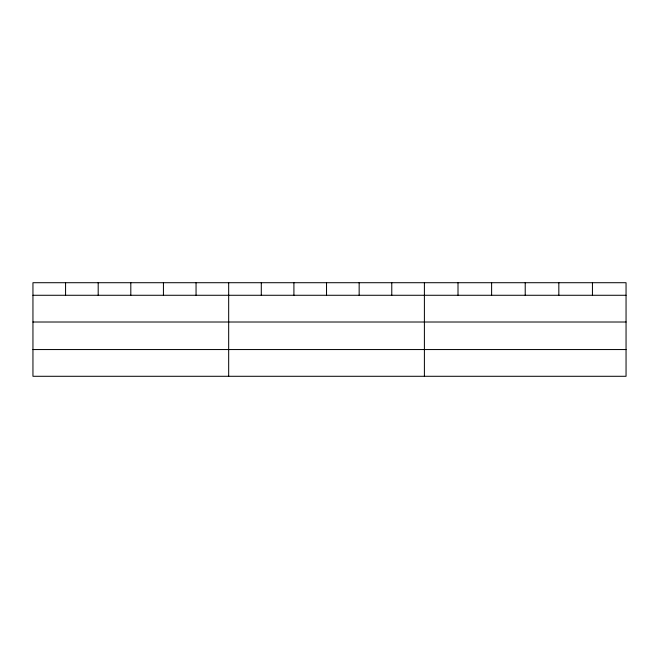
<?xml version="1.0" encoding="UTF-8"?>
<svg xmlns="http://www.w3.org/2000/svg" width="659" height="659" viewBox="0 0 659 659"><rect width="100%" height="100%" fill="white"/><g stroke="black" fill="none" stroke-linecap="round" stroke-linejoin="round"><path stroke-width="0.99" d="M626.05 322.012L626.05 282.711L32.95 282.711L32.95 376.289L626.05 376.289L626.05 322.012L32.95 322.012M32.95 295.273L626.05 295.273M32.95 349.55L626.05 349.55M592.441 282.711L592.441 295.273M558.832 282.711L558.832 295.273M525.223 282.711L525.223 295.273M491.614 282.711L491.614 295.273M458.005 282.711L458.005 295.273M424.396 282.711L424.396 376.289M391.776 282.711L391.776 295.273M359.155 282.711L359.155 295.273M326.534 282.711L326.534 295.273M293.914 282.711L293.914 295.273M261.293 282.711L261.293 295.273M228.673 282.711L228.673 376.289M196.053 282.711L196.053 295.273M163.432 282.711L163.432 295.273M130.811 282.711L130.811 295.273M98.191 282.711L98.191 295.273M65.57 282.711L65.57 295.273"/></g></svg>
